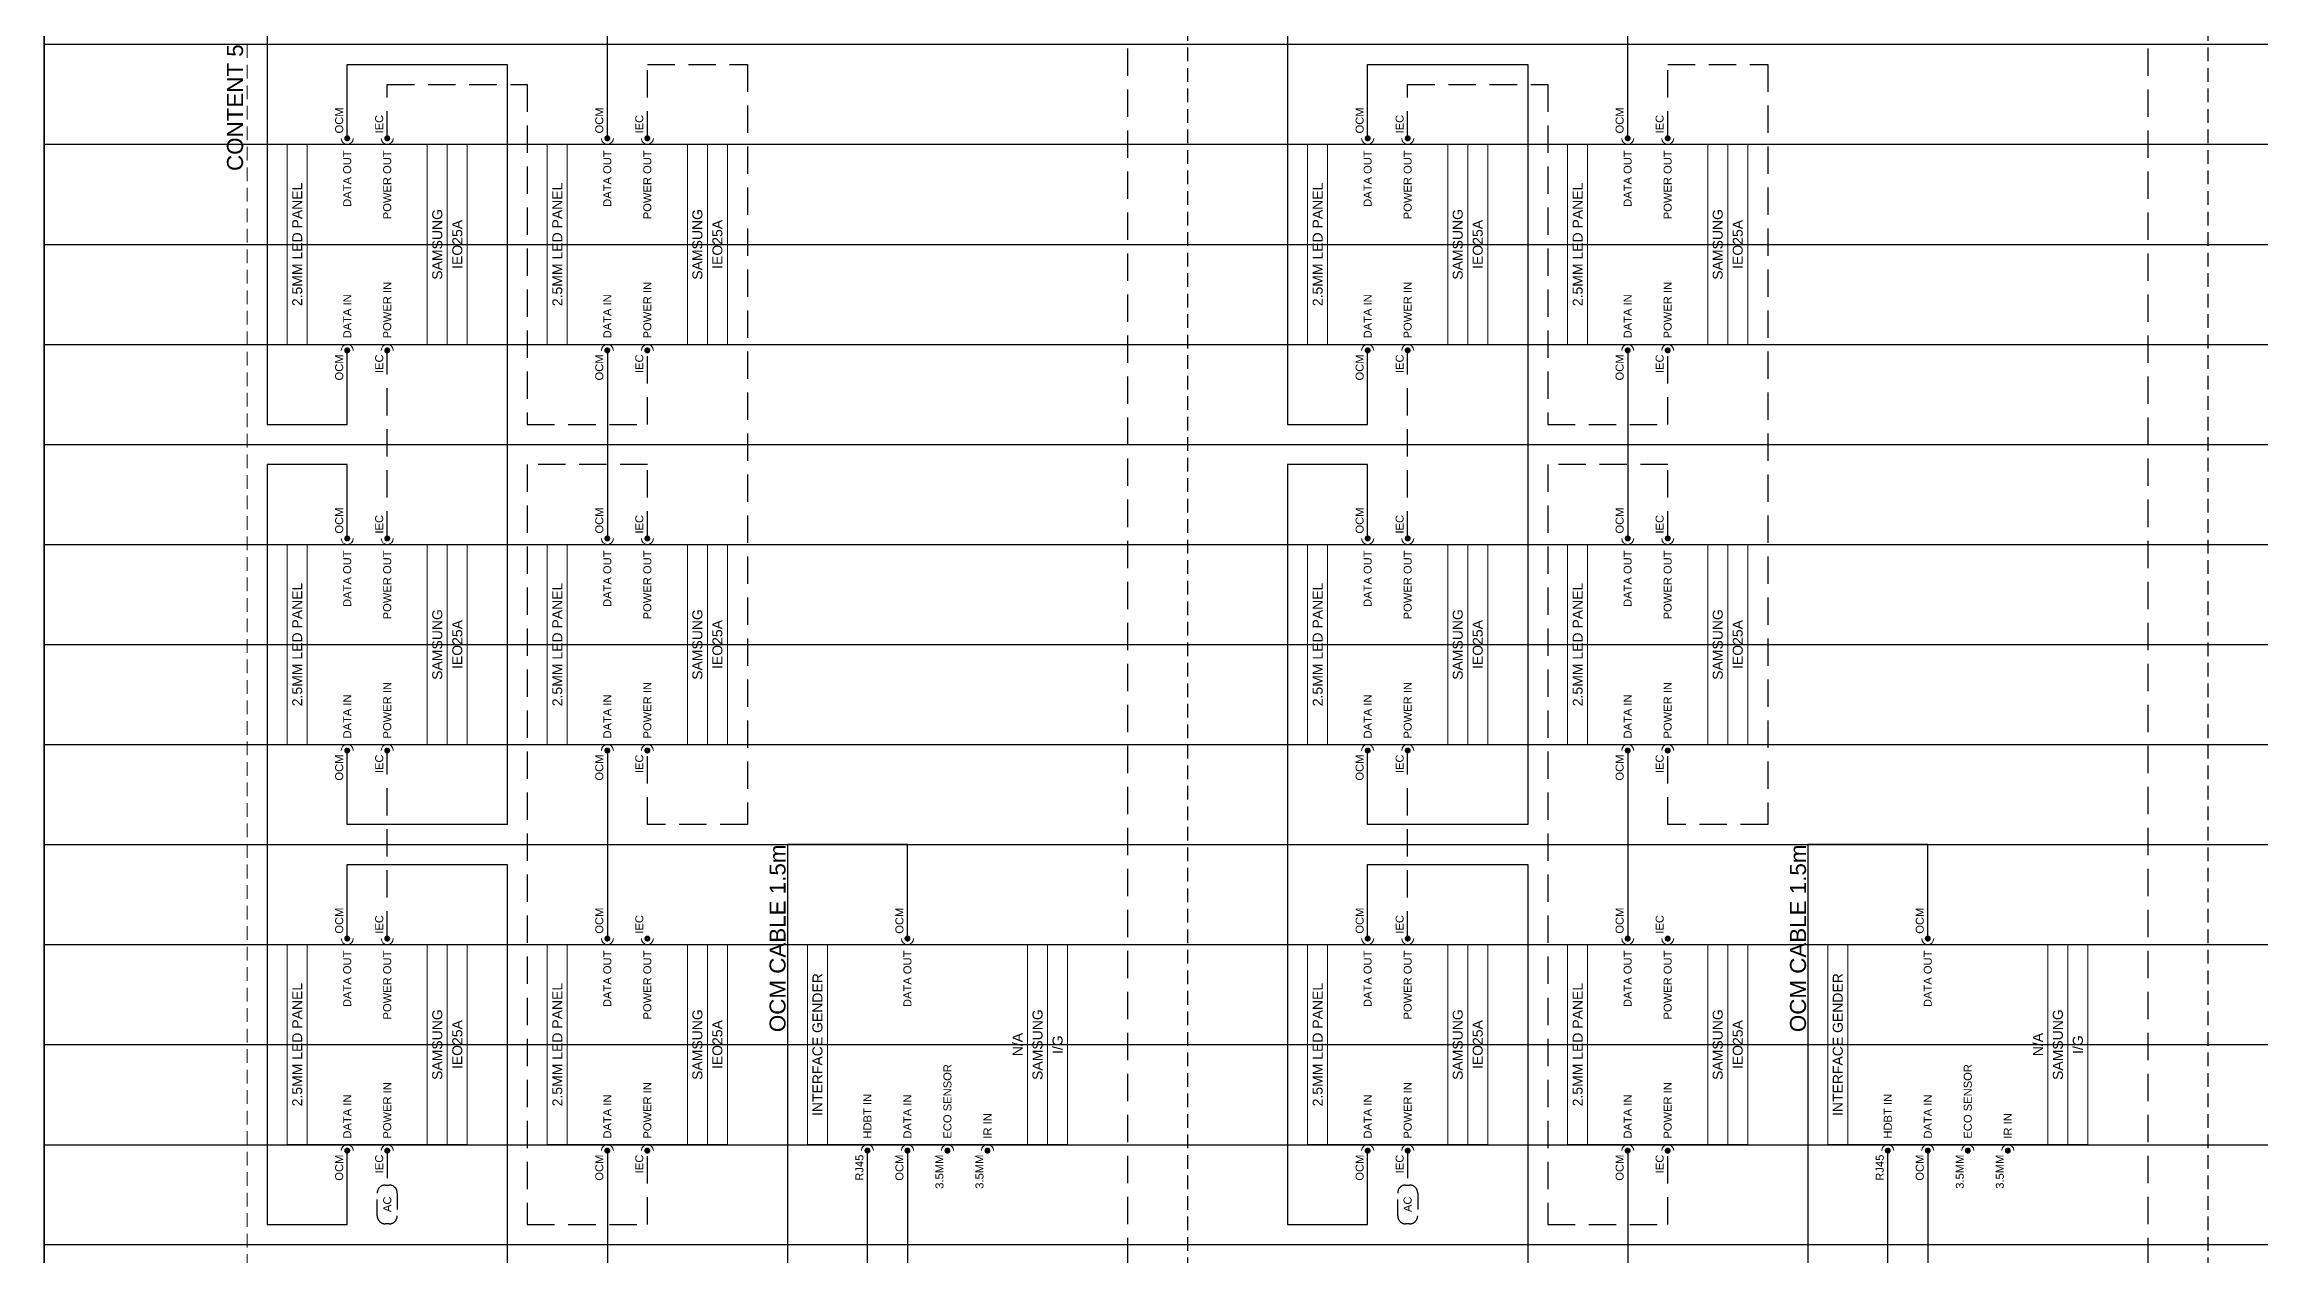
# Model space of a CAD drawing. Header units: millimetres. Extents: x 0 to 592, y -11 to 839.
# Drawn here: x 0 to 202.5, y 162.7 to 273.3 of the extents above; entities that cross this region are included whole.
import ezdxf
from ezdxf.enums import TextEntityAlignment as Align

# ---------------------------------------------------------------- set-up
doc = ezdxf.new("R2010")
doc.units = ezdxf.units.MM
doc.linetypes.add('DASHED', pattern=[0.75, 0.5, -0.25])
doc.linetypes.add('DASHED2', pattern=[0.375, 0.25, -0.125])
for name, color, linetype in [('SC - 3 Core Flex', 7, 'DASHED'), ('SC - Cat - Red - AV', 1, 'Continuous'), ('SC - Fibre', 170, 'DASHED'), ('Text', 7, 'Continuous')]:
    doc.layers.add(name, color=color, linetype=linetype)
doc.layers.add('SC - Equipment', color=7, linetype='Continuous', lineweight=13)
doc.layers.add('SC - Xlines', color=252, linetype='Continuous', plot=False)
doc.styles.add('ARIAL', font='arial.ttf')
doc.styles.get("Standard").update_dxf_attribs({"font": 'arial.ttf'})

# ---------------------------------------------------------------- blocks, each defined once
blk = doc.blocks.new('SAMSUNG I-G CARD - SCHEMATIC')
at = {"layer": 'SC - Equipment'}
for p, q in [((-25, 0), (25, 0)), ((-25, -65), (-25, 0)), ((25, 0), (25, -65)), ((25, -5), (-25, -5)), ((25, -55), (-25, -55)), ((25, -55), (-25, -55)), ((25, -60), (-25, -60)), ((25, -60), (-25, -60)), ((25, -60), (-25, -60)), ((25, -65), (-25, -65))]:
    blk.add_line(p, q, dxfattribs=at)
at = {"layer": 'SC - Equipment', "const_width": 0.7}
for points in [[(-26.1, -15, 1), (-26.9, -15, 1)], [(-26.1, -25, 1), (-26.9, -25, 1)], [(26.1, -25, -1), (26.9, -25, -1)], [(-26.1, -35, 1), (-26.9, -35, 1)], [(-26.1, -45, 1), (-26.9, -45, 1)]]:
    blk.add_lwpolyline(points, format="xyb", close=True, dxfattribs=at)
at = {"layer": 'SC - Equipment'}
for centre, start, end in [((-26.5, -15), 270, 90), ((-26.5, -25), 270, 90), ((26.5, -25), 90, 270), ((-26.5, -35), 270, 90), ((-26.5, -45), 270, 90)]:
    blk.add_arc(centre, 1.5, start, end, dxfattribs=at)
at = {"ltscale": 5}
for tag, p in [('DESCRIPTION', (0, -2.5)), ('BRACKET', (0, -52.5)), ('MAKE', (0, -57.5)), ('MODEL', (0, -62.5))]:
    blk.add_attdef(tag, text='', height=2.5, dxfattribs=at).set_placement(p, align=Align.MIDDLE_CENTER)
at = {"ltscale": 5, "flags": 1}
for tag, p in [('ROOM_TYPE', (45, -5)), ('LOCATION', (45, -10)), ('RACK_EQUIPMENT_(Y/N)', (45, -15)), ('IP_(Y/N)', (45, -30)), ('POE(WATT)', (45, -35)), ('AMP(@240V)', (45, -40)), ('WATT', (45, -45)), ('BTU/H', (45, -50)), ('WEIGHT(KG)', (45, -55)), ('TRANSFORMER_TAPS', (45, -60))]:
    blk.add_attdef(tag, p, '', height=2.5, dxfattribs=at)
at = {"layer": 'SC - Equipment', "ltscale": 5, "char_height": 2}
for s, insert, width, attachment_point in [('RJ45', (-27.5, -13), 5.7736, 6), ('HDBT IN', (-23.5, -15), 23.5, 4), ('OCM', (-27.5, -23), 5.7736, 6), ('OCM', (27.7, -23), 3.7458, 4), ('DATA IN ', (-23.5, -25), 28.0635, 4), ('DATA OUT', (23.5, -25), 23.5, 6), ('3.5MM', (-27.5, -33), 5.7736, 6), ('ECO SENSOR', (-23.5, -35), 23.5, 4), ('3.5MM', (-27.5, -43), 5.7736, 6), ('IR IN', (-23.5, -45), 23.5, 4)]:
    blk.add_mtext(s, dxfattribs=dict(at, insert=insert, width=width, attachment_point=attachment_point))
blk = doc.blocks.new('SAMSUNG LH025IEA - SCHEMATIC')
at = {"layer": 'SC - Equipment'}
for p, q in [((-25, 0), (25, 0)), ((-25, -45), (-25, 0)), ((25, 0), (25, -45)), ((25, -5), (-25, -5)), ((25, -35), (-25, -35)), ((25, -35), (-25, -35)), ((25, -40), (-25, -40)), ((25, -40), (-25, -40)), ((25, -40), (-25, -40)), ((25, -45), (-25, -45))]:
    blk.add_line(p, q, dxfattribs=at)
at = {"layer": 'SC - Equipment', "const_width": 0.7}
for points in [[(-26.1, -15, 1), (-26.9, -15, 1)], [(26.1, -15, -1), (26.9, -15, -1)], [(-26.1, -25, 1), (-26.9, -25, 1)], [(26.1, -25, -1), (26.9, -25, -1)]]:
    blk.add_lwpolyline(points, format="xyb", close=True, dxfattribs=at)
at = {"layer": 'SC - Equipment'}
for centre, start, end in [((-26.5, -15), 270, 90), ((26.5, -15), 90, 270), ((-26.5, -25), 270, 90), ((26.5, -25), 90, 270)]:
    blk.add_arc(centre, 1.5, start, end, dxfattribs=at)
at = {"ltscale": 5}
for tag, p in [('DESCRIPTION', (0, -2.5)), ('MAKE', (0, -37.5)), ('MODEL', (0, -42.5))]:
    blk.add_attdef(tag, text='', height=2.5, dxfattribs=at).set_placement(p, align=Align.MIDDLE_CENTER)
at = {"ltscale": 5, "flags": 1}
for tag, p in [('ROOM_TYPE', (45, -5)), ('LOCATION', (45, -10)), ('RACK_EQUIPMENT_(Y/N)', (45, -15)), ('IP_(Y/N)', (45, -30)), ('POE(WATT)', (45, -35)), ('AMP(@240V)', (45, -40)), ('WATT', (45, -45)), ('BTU/H', (45, -50)), ('WEIGHT(KG)', (45, -55)), ('TRANSFORMER_TAPS', (45, -60))]:
    blk.add_attdef(tag, p, '', height=2.5, dxfattribs=at)
blk.add_attdef('BRACKET', text='', height=2.5, dxfattribs=at).set_placement((0, -32.5), align=Align.MIDDLE_CENTER)
at = {"layer": 'SC - Equipment', "ltscale": 5, "char_height": 2}
for s, insert, width, attachment_point in [('OCM', (-27.5, -13), 5.7736, 6), ('DATA IN', (-23.5, -15), 23.5, 4), ('DATA OUT', (23.5, -15), 23.5, 6), ('OCM', (27.72, -13), 7.1748, 4), ('IEC', (-27.5, -23), 5.7736, 6), ('IEC', (27.72, -23), 7.1748, 4), ('POWER IN', (-23.5, -25), 23.5, 4), ('POWER OUT', (23.5, -25), 23.5, 6)]:
    blk.add_mtext(s, dxfattribs=dict(at, insert=insert, width=width, attachment_point=attachment_point))

msp = doc.modelspace()

# ---------------------------------------------------------------- linework, layer by layer
at = {"color": 31, "linetype": 'DASHED2', "ltscale": 5}
for p, q in [((104.49, 839.28), (104.49, 62.45)), ((197.78, 839.28), (197.78, 62.45))]:
    msp.add_line(p, q, dxfattribs=at)
at = {"linetype": 'Continuous', "ltscale": 5}
msp.add_lwpolyline([(-0.03, -0.01), (519.95, -0.01), (519.95, 839.36), (-0.03, 839.36)], close=True, dxfattribs=at)
at = {"ltscale": 5}
for points in [[(27.67, 301.32), (27.67, 308.08), (20.35, 308.08), (20.35, 238.58), (27.67, 238.58), (27.67, 245.35)], [(120.95, 301.32), (120.95, 308.08), (113.64, 308.08), (113.64, 238.58), (120.95, 238.58), (120.95, 245.35)], [(51.45, 264.73), (51.45, 281.93)], [(144.73, 264.73), (144.73, 281.93)], [(27.67, 264.73), (27.67, 271.5), (42.3, 271.5), (42.3, 202), (27.67, 202), (27.67, 208.76)], [(120.95, 264.73), (120.95, 271.5), (135.59, 271.5), (135.59, 202), (120.95, 202), (120.95, 208.76)], [(51.45, 245.35), (51.45, 228.15)], [(144.73, 245.35), (144.73, 228.15)], [(27.67, 228.15), (27.67, 234.92), (20.35, 234.92), (20.35, 165.42), (27.67, 165.42), (27.67, 172.18)], [(120.95, 228.15), (120.95, 234.92), (113.64, 234.92), (113.64, 165.42), (120.95, 165.42), (120.95, 172.18)], [(51.45, 208.76), (51.45, 191.57)], [(144.73, 208.76), (144.73, 191.57)], [(78.88, 191.57), (78.88, 200.17), (67.91, 200.17), (67.91, 92.25), (51.45, 92.25), (51.45, 99.02)], [(172.17, 191.57), (172.17, 200.17), (161.19, 200.17), (161.19, 92.25), (144.73, 92.25), (144.73, 99.02)], [(27.67, 191.57), (27.67, 198.34), (42.3, 198.34), (42.3, 128.83), (27.67, 128.83), (27.67, 135.6)], [(120.95, 191.57), (120.95, 198.34), (135.59, 198.34), (135.59, 128.83), (120.95, 128.83), (120.95, 135.6)], [(78.88, 172.18), (78.88, 125.18), (27.67, 125.18), (27.67, 118.41)], [(51.45, 172.18), (51.45, 154.99)], [(172.17, 172.18), (172.17, 125.18), (120.95, 125.18), (120.95, 118.41)], [(144.73, 172.18), (144.73, 154.99)]]:
    msp.add_lwpolyline(points, dxfattribs=at)
at = {"layer": 'SC - 3 Core Flex', "ltscale": 5}
for points in [[(55.11, 264.73), (55.11, 271.5), (64.25, 271.5), (64.25, 202), (55.11, 202), (55.11, 208.76)], [(148.39, 264.73), (148.39, 271.5), (157.54, 271.5), (157.54, 202), (148.39, 202), (148.39, 208.76)], [(31.33, 264.73), (31.33, 269.67), (44.13, 269.67), (44.13, 238.58), (55.11, 238.58), (55.11, 245.35)], [(124.61, 264.73), (124.61, 269.67), (137.42, 269.67), (137.42, 238.58), (148.39, 238.58), (148.39, 245.35)], [(31.33, 228.15), (31.33, 245.35)], [(124.61, 228.15), (124.61, 245.35)], [(55.11, 228.15), (55.11, 234.92), (44.13, 234.92), (44.13, 165.42), (55.11, 165.42), (55.11, 172.18)], [(148.39, 228.15), (148.39, 234.92), (137.42, 234.92), (137.42, 165.42), (148.39, 165.42), (148.39, 172.18)], [(31.33, 191.57), (31.33, 208.76)], [(124.61, 191.57), (124.61, 208.76)], [(31.33, 172.18), (31.33, 169.04)], [(124.61, 172.18), (124.61, 169.04)]]:
    msp.add_lwpolyline(points, dxfattribs=at)
at = {"layer": 'SC - 3 Core Flex', "ltscale": 3}
for points in [[(30.41, 166.22), (30.41, 168.31, -0.414214), (31.15, 169.04), (31.51, 169.04, -0.414214), (32.24, 168.31), (32.24, 166.22, -0.414214), (31.51, 165.49), (31.15, 165.49, -0.414214)], [(123.7, 166.22), (123.7, 168.31, -0.414214), (124.43, 169.04), (124.79, 169.04, -0.414214), (125.53, 168.31), (125.53, 166.22, -0.414214), (124.79, 165.49), (124.43, 165.49, -0.414214)]]:
    msp.add_lwpolyline(points, format="xyb", close=True, dxfattribs=at)
at = {"layer": 'SC - Cat - Red - AV', "ltscale": 5}
for points in [[(75.23, 118.41), (75.23, 172.18)], [(168.51, 118.41), (168.51, 172.18)]]:
    msp.add_lwpolyline(points, dxfattribs=at)
at = {"layer": 'SC - Equipment', "color": 251, "linetype": 'DASHED2', "ltscale": 5, "true_color": 0x636466}
msp.add_lwpolyline([(18.52, 273.33), (18.52, 90.42), (384.34, 90.42), (384.34, 273.33)], close=True, dxfattribs=at)
at = {"layer": 'SC - Fibre', "ltscale": 5}
for points in [[(75.23, 464.84), (75.23, 437.95), (99, 437.95), (99, -0.01)], [(168.51, 464.84), (168.51, 437.95), (192.29, 437.95), (192.29, 42.33)], [(168.51, 464.84), (168.51, 437.95), (192.29, 437.95), (192.29, -0.01)]]:
    msp.add_lwpolyline(points, dxfattribs=at)
at = {"layer": 'SC - Xlines', "ltscale": 5, "transparency": 33554687}
msp.add_lwpolyline([(-0.03, -0.01), (-0.03, 839.28)], dxfattribs=at)
msp.add_lwpolyline([(-0.03, -0.01), (-0.03, 839.28)], dxfattribs=at)
at = {"layer": 'SC - Xlines', "ltscale": 5}
for points in [[(-0.03, 273.33), (519.95, 273.33)], [(-0.03, 255.04), (519.95, 255.04)], [(-0.03, 236.75), (519.95, 236.75)], [(-0.03, 218.46), (519.95, 218.46)], [(-0.03, 200.17), (519.95, 200.17)], [(-0.03, 181.88), (519.95, 181.88)], [(-0.03, 163.59), (519.95, 163.59)]]:
    msp.add_lwpolyline(points, dxfattribs=at)
at = {"layer": 'SC - Xlines', "color": 250, "ltscale": 5}
for points in [[(-0.03, 264.19), (519.95, 264.19)], [(-0.03, 245.89), (519.95, 245.89)], [(-0.03, 227.6), (519.95, 227.6)], [(-0.03, 209.31), (519.95, 209.31)], [(-0.03, 191.02), (519.95, 191.02)], [(-0.03, 172.73), (519.95, 172.73)]]:
    msp.add_lwpolyline(points, dxfattribs=at)

# ---------------------------------------------------------------- block references
at = {"ltscale": 5, "xscale": 0.3658170094211283, "yscale": 0.3658170094211283, "zscale": 0.3658170094211283, "rotation": 90.00000000000001}
for name, p, values in [('SAMSUNG LH025IEA - SCHEMATIC', (22.18, 255.04), {'DESCRIPTION': '2.5MM LED PANEL', 'MAKE': 'SAMSUNG', 'MODEL': 'IEO25A'}), ('SAMSUNG LH025IEA - SCHEMATIC', (45.96, 255.04), {'DESCRIPTION': '2.5MM LED PANEL', 'MAKE': 'SAMSUNG', 'MODEL': 'IEO25A'}), ('SAMSUNG LH025IEA - SCHEMATIC', (115.47, 255.04), {'DESCRIPTION': '2.5MM LED PANEL', 'MAKE': 'SAMSUNG', 'MODEL': 'IEO25A'}), ('SAMSUNG LH025IEA - SCHEMATIC', (139.24, 255.04), {'DESCRIPTION': '2.5MM LED PANEL', 'MAKE': 'SAMSUNG', 'MODEL': 'IEO25A'}), ('SAMSUNG LH025IEA - SCHEMATIC', (22.18, 218.46), {'DESCRIPTION': '2.5MM LED PANEL', 'MAKE': 'SAMSUNG', 'MODEL': 'IEO25A'}), ('SAMSUNG LH025IEA - SCHEMATIC', (45.96, 218.46), {'DESCRIPTION': '2.5MM LED PANEL', 'MAKE': 'SAMSUNG', 'MODEL': 'IEO25A'}), ('SAMSUNG LH025IEA - SCHEMATIC', (115.47, 218.46), {'DESCRIPTION': '2.5MM LED PANEL', 'MAKE': 'SAMSUNG', 'MODEL': 'IEO25A'}), ('SAMSUNG LH025IEA - SCHEMATIC', (139.24, 218.46), {'DESCRIPTION': '2.5MM LED PANEL', 'MAKE': 'SAMSUNG', 'MODEL': 'IEO25A'}), ('SAMSUNG LH025IEA - SCHEMATIC', (22.18, 181.88), {'DESCRIPTION': '2.5MM LED PANEL', 'MAKE': 'SAMSUNG', 'MODEL': 'IEO25A'}), ('SAMSUNG LH025IEA - SCHEMATIC', (45.96, 181.88), {'DESCRIPTION': '2.5MM LED PANEL', 'MAKE': 'SAMSUNG', 'MODEL': 'IEO25A'}), ('SAMSUNG I-G CARD - SCHEMATIC', (69.74, 181.88), {'DESCRIPTION': 'INTERFACE GENDER', 'MAKE': 'SAMSUNG', 'MODEL': 'I/G', 'BRACKET': 'N/A'}), ('SAMSUNG LH025IEA - SCHEMATIC', (115.47, 181.88), {'DESCRIPTION': '2.5MM LED PANEL', 'MAKE': 'SAMSUNG', 'MODEL': 'IEO25A'}), ('SAMSUNG LH025IEA - SCHEMATIC', (139.24, 181.88), {'DESCRIPTION': '2.5MM LED PANEL', 'MAKE': 'SAMSUNG', 'MODEL': 'IEO25A'}), ('SAMSUNG I-G CARD - SCHEMATIC', (163.02, 181.88), {'DESCRIPTION': 'INTERFACE GENDER', 'MAKE': 'SAMSUNG', 'MODEL': 'I/G', 'BRACKET': 'N/A'})]:
    msp.add_blockref(name, p, dxfattribs=at).add_auto_attribs(values)

# ---------------------------------------------------------------- texts
at = {"layer": 'SC - Equipment', "color": 251, "linetype": 'DASHED2', "ltscale": 5, "true_color": 0x636466, "attachment_point": 9, "rotation": 90, "style": 'ARIAL'}
for s, insert, char_height in [('CONTENT 5', (18.16, 273.33), 1.463), ('OCM CABLE 1.5m', (67.76, 200.17), 1.4633), ('OCM CABLE 1.5m', (161.05, 200.17), 1.4633)]:
    msp.add_mtext(s, dxfattribs=dict(at, insert=insert, char_height=char_height))
at = {"layer": 'Text', "char_height": 0.732, "width": 52.6671, "attachment_point": 5, "rotation": 90}
for insert in [(31.33, 167.28), (124.61, 167.28)]:
    msp.add_mtext('AC', dxfattribs=dict(at, insert=insert))

doc.saveas('drawing.dxf')
